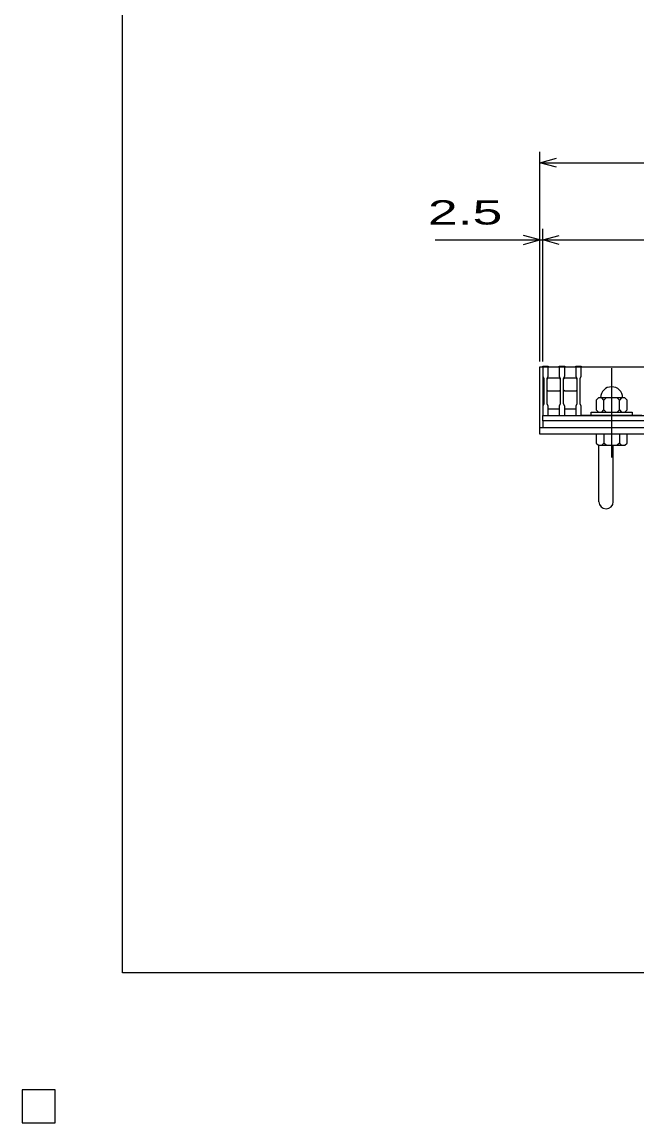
# Model space of a CAD drawing. Units: millimetres, scale not verified. Extents: x -1820 to 1731, y -1282 to 1054.
# Drawn here: x -1820 to -1262, y -1282 to -285 of the extents above; entities that cross this region are included whole.
import ezdxf
from ezdxf.enums import TextEntityAlignment as Align

# ---------------------------------------------------------------- set-up
doc = ezdxf.new("R2010")
doc.units = ezdxf.units.MM
doc.header["$LTSCALE"] = 10
doc.linetypes.add('CHAIN', pattern=[18.5, 12, -1.5, 3.5, -1.5])
for name, color, linetype, lineweight in [('0_2', 150, 'Continuous', 25), ('16', 3, 'Continuous', 25), ('19', 6, 'Continuous', 25), ('22', 4, 'Continuous', 25)]:
    doc.layers.add(name, color=color, linetype=linetype, lineweight=lineweight)
doc.styles.add('ベクトル', font='')
doc.styles.get('ベクトル').set_extended_font_data('ベクトル')

msp = doc.modelspace()

# ---------------------------------------------------------------- linework, layer by layer
at = {"layer": '0_2'}
for p, q in [((-1729, -1146.5), (-1729, 1053.5)), ((1731, -1146.5), (-1729, -1146.5))]:
    msp.add_line(p, q, dxfattribs=at)
at = {"layer": '16'}
for p, q in [((-1348, -597.5), (-1348, -596.8)), ((-1348, -596.8), (-1343, -596.8)), ((-1348, -597.5), (-1348, -606)), ((-1343, -597.5), (-1348, -597.5)), ((-1348, -597.5), (-1348, -635.5)), ((-1348, -597.5), (-353, -597.5)), ((-1343, -596.8), (-1343, -597.5)), ((-1343, -606), (-1343, -597.5)), ((-1333, -597.5), (-1333, -596.8)), ((-1333, -596.8), (-1328, -596.8)), ((-1333, -597.5), (-1333, -606)), ((-1328, -597.5), (-1333, -597.5)), ((-1328, -596.8), (-1328, -597.5)), ((-1328, -606), (-1328, -597.5)), ((-1318, -597.5), (-1318, -596.8)), ((-1318, -596.8), (-1313, -596.8)), ((-1318, -597.5), (-1318, -606)), ((-1313, -597.5), (-1318, -597.5)), ((-1313, -596.8), (-1313, -597.5)), ((-1313, -606), (-1313, -597.5)), ((-1313, -597.5), (-1258, -597.5)), ((-1348, -606), (-1347, -608)), ((-1347, -608), (-1347, -631)), ((-1344, -608), (-1343, -606)), ((-1344, -608.5), (-1343, -607.5)), ((-1344, -631), (-1344, -608)), ((-1343, -607.5), (-1333, -607.5)), ((-1333, -606), (-1332, -608)), ((-1333, -607.5), (-1332, -608.5)), ((-1332, -608), (-1332, -631)), ((-1329, -608), (-1328, -606)), ((-1329, -608.5), (-1328, -607.5)), ((-1329, -631), (-1329, -608)), ((-1328, -607.5), (-1318, -607.5)), ((-1318, -606), (-1317, -608)), ((-1318, -607.5), (-1317, -608.5)), ((-1317, -608), (-1317, -631)), ((-1314, -608), (-1313, -606)), ((-1314, -631), (-1314, -608)), ((-1343, -619.5), (-1344, -618.5)), ((-1333, -619.5), (-1343, -619.5)), ((-1332, -618.5), (-1333, -619.5)), ((-1328, -619.5), (-1329, -618.5)), ((-1318, -619.5), (-1328, -619.5)), ((-1317, -618.5), (-1318, -619.5)), ((-1297.5, -625.5), (-1299.5, -627.5)), ((-1299.5, -627.5), (-1299.5, -636.5)), ((-1273.5, -625.5), (-1297.5, -625.5)), ((-1292.5, -627.5), (-1294.5, -625.5)), ((-1290.5, -625.5), (-1292.5, -627.5)), ((-1292.5, -636.5), (-1292.5, -627.5)), ((-1278.5, -627.5), (-1280.5, -625.5)), ((-1276.5, -625.5), (-1278.5, -627.5)), ((-1278.5, -636.5), (-1278.5, -627.5)), ((-1271.5, -627.5), (-1273.5, -625.5)), ((-1271.5, -636.5), (-1271.5, -627.5)), ((-1347, -631), (-1348, -633)), ((-1348, -633), (-1348, -641.5)), ((-1343, -633), (-1344, -631)), ((-1343, -641.5), (-1343, -633)), ((-1343, -635.5), (-1333, -635.5)), ((-1332, -631), (-1333, -633)), ((-1333, -633), (-1333, -641.5)), ((-1328, -633), (-1329, -631)), ((-1328, -641.5), (-1328, -633)), ((-1328, -635.5), (-1318, -635.5)), ((-1317, -631), (-1318, -633)), ((-1318, -633), (-1318, -641.5)), ((-1313, -633), (-1314, -631)), ((-1313, -641.5), (-1313, -633)), ((-1299.5, -636.5), (-1297.5, -638.5)), ((-1294.5, -638.5), (-1292.5, -636.5)), ((-1292.5, -636.5), (-1290.5, -638.5)), ((-1280.5, -638.5), (-1278.5, -636.5)), ((-1278.5, -636.5), (-1276.5, -638.5)), ((-1273.5, -638.5), (-1271.5, -636.5)), ((-1348, -641.5), (-1343, -641.5)), ((-1348, -641.5), (-353, -641.5)), ((-1348, -646.5), (-1348, -641.5)), ((-353, -646.5), (-1348, -646.5)), ((-1348, -646.5), (-1348, -652.5)), ((-1333, -641.5), (-1328, -641.5)), ((-1318, -641.5), (-1313, -641.5)), ((-1258, -641.5), (-1313, -641.5)), ((-1304, -641.5), (-1304, -638.5)), ((-1304, -638.5), (-1267, -638.5)), ((-1267, -641.5), (-1304, -641.5)), ((-1267, -638.5), (-1267, -641.5)), ((-1348, -652.5), (-353, -652.5)), ((-1790, -1252.5), (-1820, -1252.5)), ((-1820, -1252.5), (-1820, -1282.5)), ((-1790, -1252.5), (-1820, -1252.5)), ((-1820, -1252.5), (-1820, -1282.5)), ((-1790, -1252.5), (-1820, -1252.5)), ((-1820, -1252.5), (-1820, -1282.5)), ((-1790, -1252.5), (-1820, -1252.5)), ((-1820, -1252.5), (-1820, -1282.5)), ((-1790, -1252.5), (-1820, -1252.5)), ((-1820, -1252.5), (-1820, -1282.5)), ((-1790, -1282.5), (-1790, -1252.5)), ((-1790, -1282.5), (-1790, -1252.5)), ((-1790, -1282.5), (-1790, -1252.5)), ((-1790, -1282.5), (-1790, -1252.5)), ((-1790, -1282.5), (-1790, -1252.5)), ((-1820, -1282.5), (-1790, -1282.5)), ((-1820, -1282.5), (-1790, -1282.5)), ((-1820, -1282.5), (-1790, -1282.5)), ((-1820, -1282.5), (-1790, -1282.5)), ((-1820, -1282.5), (-1790, -1282.5))]:
    msp.add_line(p, q, dxfattribs=at)
at = {"layer": '16', "linetype": 'CHAIN'}
msp.add_line((-1285.5, -598.5), (-1285.5, -679.5), dxfattribs=at)
at = {"layer": '16'}
msp.add_arc((-1285.5, -625.5), 10, 0, 180, dxfattribs=at)
at = {"layer": '19'}
for p, q in [((-1350.5, -652.5), (-1350.5, -597.5)), ((-1350.5, -597.5), (-1348, -597.5)), ((-1350.5, -652.5), (-350.5, -652.5)), ((-1350.5, -658.5), (-1350.5, -652.5)), ((-350.5, -658.5), (-1350.5, -658.5)), ((-1299.5, -658.5), (-1299.5, -666.5)), ((-1271.5, -658.5), (-1299.5, -658.5)), ((-1299.5, -666.5), (-1297.5, -668.5)), ((-1292.5, -666.5), (-1294.5, -668.5)), ((-1292.5, -658.5), (-1292.5, -666.5)), ((-1290.5, -668.5), (-1292.5, -666.5)), ((-1278.5, -666.5), (-1280.5, -668.5)), ((-1278.5, -658.5), (-1278.5, -666.5)), ((-1276.5, -668.5), (-1278.5, -666.5)), ((-1273.5, -668.5), (-1271.5, -666.5)), ((-1271.5, -666.5), (-1271.5, -658.5)), ((-1297.5, -668.5), (-1273.5, -668.5)), ((-1297, -719.61), (-1297, -668.5)), ((-1284, -719.61), (-1284, -668.5))]:
    msp.add_line(p, q, dxfattribs=at)
msp.add_arc((-1290.5, -719.61), 6.5, 180, 0, dxfattribs=at)
at = {"layer": '22'}
for p, q in [((-1350.5, -592.5), (-1350.5, -402.5)), ((-1350.5, -412.5), (-1335.5, -408.5)), ((-1335.5, -416.5), (-1350.5, -412.5)), ((-1350.5, -412.5), (-350.5, -412.5)), ((-1350.5, -482.5), (-1365.5, -478.5)), ((-1350.5, -592.5), (-1350.5, -472.5)), ((-1348, -592.5), (-1348, -472.5)), ((-1348, -482.5), (-1333, -478.5)), ((-1445.5, -482.5), (-1350.5, -482.5)), ((-1365.5, -486.5), (-1350.5, -482.5)), ((-1350.5, -482.5), (-1348, -482.5)), ((-1333, -486.5), (-1348, -482.5)), ((-1348, -482.5), (-353, -482.5))]:
    msp.add_line(p, q, dxfattribs=at)
at = {"layer": '22', "color": 2}
for p, q in [((-1790, -1252.5), (-1820, -1252.5)), ((-1820, -1252.5), (-1820, -1282.5)), ((-1790, -1252.5), (-1820, -1252.5)), ((-1820, -1252.5), (-1820, -1282.5)), ((-1790, -1252.5), (-1820, -1252.5)), ((-1820, -1252.5), (-1820, -1282.5)), ((-1790, -1282.5), (-1790, -1252.5)), ((-1790, -1282.5), (-1790, -1252.5)), ((-1790, -1282.5), (-1790, -1252.5)), ((-1820, -1282.5), (-1790, -1282.5)), ((-1820, -1282.5), (-1790, -1282.5)), ((-1820, -1282.5), (-1790, -1282.5))]:
    msp.add_line(p, q, dxfattribs=at)

# ---------------------------------------------------------------- texts
at = {"layer": '22', "color": 2, "style": 'ベクトル', "width": 1.65}
msp.add_text(' 2.5 ', height=21.99, dxfattribs=at).set_placement((-1465.5, -457.5), align=Align.MIDDLE_LEFT)

doc.saveas('drawing.dxf')
